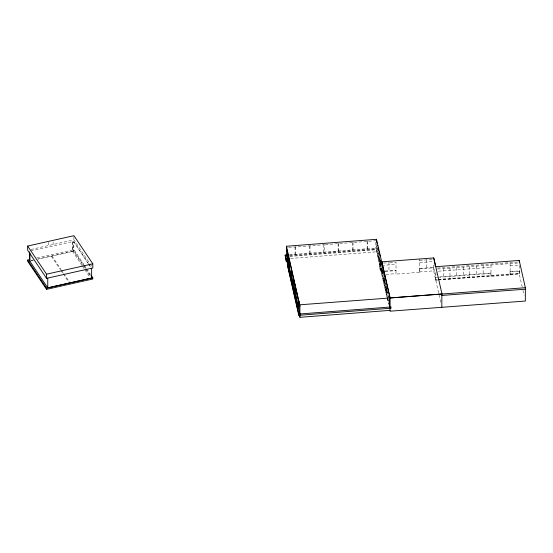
<?xml version="1.0" encoding="UTF-8"?>
<svg xmlns="http://www.w3.org/2000/svg" width="553" height="553" viewBox="0 0 553 553"><rect width="100%" height="100%" fill="white"/><g stroke="black" fill="none" stroke-linecap="round" stroke-linejoin="round"><path stroke-width="0.41" stroke-dasharray="2.77 2.07" d="M309.258 253.654L309.265 245.878M352.579 250.322L352.579 242.539M378.556 254.055L378.556 258.721L378.86 256.364M380.098 259.378L380.098 266.822L381.107 271.191L381.107 266.069L381.107 271.191L380.457 271.24L379.448 266.871L379.448 256.316M379.724 259.115L379.724 263.781L381.093 263.968M380.029 263.76L380.029 259.087M382.005 268.993L382.005 273.666L383.312 273.562M382.876 272.947L382.102 268.329L380.457 268.461L380.457 271.24M30.982 249.465L73.922 239.85L89.51 263.055M82.038 265.558L72.415 251.228L72.415 241.44L73.452 241.205L88.252 263.235M30.761 251L72.554 241.64L72.554 251.428L38.157 259.136M36.92 257.981L73.936 249.693L83.849 264.445M31.03 260.498L33.553 259.931M37.756 258.991L73.936 250.889L83.372 264.942M30.761 260.788L33.228 260.235M288.611 247.468L324.438 244.709L324.438 252.486M325.295 244.64L375.819 240.749M289.737 254.712L377.395 247.958L377.395 249.223L289.731 255.977M289.419 255.189L376.565 248.76L376.261 244.371M289.834 256.419L376.496 249.742L376.496 251.822L386.934 296.989M290.691 258.438L376.496 251.822M377.312 253.35L378.618 253.253M377.685 251.262L377.374 253.62L377.312 245.573M378.86 258.7L378.508 253.848M381.093 265.233L380.098 265.309L376.192 248.497M379.448 266.871L380.098 266.822M380.851 262.426L380.851 268.647L381.107 268.412M382.102 269.588L380.45 269.719L380.45 260.663M383.188 273.009L381.881 273.113L381.923 268.558M510.115 265.82L519.44 265.108L519.44 274.765M385.261 282.002L383.962 282.106L383.962 278.214M383.492 263.09L388.973 262.675L388.973 271.164M389.761 262.62L396.024 262.15L396.024 274.101L419.63 272.332L419.63 258.991M419.63 260.38L432.951 259.378M381.923 265.419L396.024 264.362M419.63 262.592L433.732 261.534M386.865 297.113L381.833 274.751L381.833 271.288L384.321 271.101M385.151 271.039L395.934 270.23L396.024 270.631L383.492 271.571M419.63 272.332L419.54 268.461L433.642 267.403L435.93 277.558L438.439 277.371M437.43 268.067L518.361 262.004M437.603 269.041L519.44 262.903M385.98 274.44L395.934 273.694L396.024 274.101M419.54 271.924L433.642 270.866L441.094 304.005M438.439 271.198L490.988 267.258M439.974 276.846L490.891 273.03L490.988 273.431L439.282 277.309M510.025 271.592L519.385 270.894L519.44 271.302L510.115 272L510.025 271.592L510.115 274.972L490.988 276.41L490.891 273.03M437.43 279.929L435.709 280.06L435.709 279.569L437.43 279.438M438.294 279.376L519.219 273.306L519.44 274.274M438.294 279.866L519.219 273.797L522.212 287.083M435.709 279.569L435.833 280.136L437.492 280.012M438.322 279.949L490.891 276.002M510.025 274.571L519.35 273.873L519.35 270.894M89.98 263.76L91.874 266.574M88.736 263.947L90.657 266.816M88.079 263.269L73.819 241.744L73.819 251.532M88.556 263.988L90.485 266.85M84.319 265.15L86.206 267.963M86.676 268.661L90.457 274.288M83.849 265.64L85.736 268.454M86.206 269.159L90.457 275.484M82.48 264.424L73.452 250.993L73.452 241.205M82.964 265.143L84.886 268.005M85.369 268.723L90.657 276.604M82.515 266.263L84.415 269.09M84.886 269.795L89.634 276.853M52.01 256.032L61.024 269.449M61.501 270.154L63.401 272.982M63.872 273.687L69.567 282.161M51.311 256.191L60.325 269.608M60.795 270.313L62.696 273.141M63.173 273.846L68.862 282.32M380.035 259.385L380.568 261.68M382.641 270.673L383.001 272.228M384.798 280.005L385.171 281.615L383.872 281.719L383.872 278.601M385.455 282.846L386.042 285.369M386.236 286.205L387.397 291.244M387.591 292.088L387.736 292.724L386.436 292.82L386.436 288.154M377.948 251.622L380.913 264.431M383.07 273.79L383.651 276.306M383.851 277.143L388.503 297.293M380.851 268.647L388.476 301.572M387.128 297.825L388.483 303.68M522.951 290.373L524.057 295.302M469.67 274.62L469.76 275.021M419.54 268.461L419.63 268.862L433.732 267.804L433.732 263.104M381.833 271.288L387.957 298.509M388.144 299.346L388.524 301.026M387.052 297.943L388.538 304.572M367.116 241.419L367.137 249.196M378.812 256.163L378.819 258.5M338.692 243.61L338.692 251.387M310.046 245.815L310.053 253.599M519.219 273.306L519.219 273.797M510.115 263.601L510.115 274.972M490.988 265.039L490.988 276.41M483.128 265.627L483.128 274.018M476.43 266.131L476.43 274.523M469.76 266.629L469.67 277.599M463.718 267.085L463.718 275.477M456.598 267.617L456.598 276.009M450.004 268.108L449.914 279.078M443.471 268.599L443.471 276.998M435.93 272.159L435.93 277.558M435.833 277.157L435.833 280.136M433.642 267.403L433.642 270.866M426.681 259.848L426.681 268.336M388.427 295.212L388.427 301.433M386.741 288.127L386.741 292.8L384.176 281.691L384.176 278.581M386.595 288.272L386.291 292.191L386.291 285.963M384.266 278.194L384.266 282.078M382.317 271.309L382.317 273.638L382.185 269.2M376.496 243.811L376.565 248.76M375.819 242.304L375.819 248.532M367.78 241.371L367.78 249.147M353.042 242.504L353.042 250.281M338.139 243.652L338.139 251.435M323.788 244.758L323.788 252.534M295.71 246.921L295.71 254.698M295.053 246.97L295.053 254.753M73.936 249.693L73.936 250.889M73.922 236.518L73.922 239.85M53.088 242.014L53.088 244.516M48.477 242.214L48.477 245.546"/><path stroke-width="0.83" d="M286.779 258.327L287.546 261.624L286.392 261.728L285.148 255.064L286.295 254.974L287.546 260.359L287.546 263.719M288.542 264.687L288.542 256.903M291.32 276.694L291.32 268.917M293.118 284.477L293.118 276.7M293.18 284.747L293.18 276.963M295.039 292.793L295.039 285.009M295.102 293.055L295.102 285.279M298.793 309.044L298.793 301.267M390.031 310.371L299.933 317.311L299.878 305.954M381.923 265.419L381.923 261.818L433.732 257.933L442.006 293.961L390.052 297.956L376.496 239.311L286.399 246.251L299.933 306.189L286.399 247.64L287 247.592M289.523 268.931L289.537 261.203M27.65 246.05L73.922 235.689L92.814 263.816L92.814 267.977L46.549 278.339L27.65 250.212L27.65 246.05L46.549 274.177L46.549 278.339M91.397 275.691L92.814 277.8L92.814 278.995L46.549 289.357L27.664 261.251L27.664 260.055L29.344 259.675M46.549 274.177L92.814 263.816M29.585 251.843L29.585 260.816L47.752 287.857L91.646 278.028M27.664 260.055L46.549 288.161L92.814 277.8M376.192 240.721L377.091 243.265M377.312 245.573L377.685 245.815M286.399 255.417L287 255.368M378.508 250.73L378.058 247.447M286.392 260.463L287.546 260.373L287.546 252.597M287.339 264.555L298.779 314.056L391.026 306.95L391.026 308.208L298.779 315.314L287.339 264.555L288.493 264.465L299.933 313.966M383.962 274.323L383.616 271.495M299.933 304.793L525.35 287.705L525.35 301.046L390.031 311.194L390.031 297.853L381.923 261.818M525.35 287.705L519.219 260.456L435.709 266.719L433.732 257.933M441.84 295.447L525.35 289.191M435.024 264.908L435.391 266.505M379.026 251.643L379.365 253.087M379.697 254.532L380.029 255.977M381.328 261.59L382.185 265.309M382.503 266.664L383.243 269.885M384.653 275.982L385.434 279.341M388.012 290.498L388.372 292.067M389.651 298.952L389.651 306.735M289.454 269.912L291.002 276.631M291.244 277.965L292.585 283.765M293.332 286.71L294.694 292.585M295.081 294.265L296.436 300.148M296.795 301.986L297.943 306.95M287.546 263.29L287.926 264.928M286.972 261.244L287.926 265.364M299.353 314.795L299.933 317.311M286.392 261.728L285.148 255.064M288.493 265.744L288.673 266.56M288.493 265.157L288.493 256.689M519.219 260.456L519.219 261.935M441.84 293.968L441.84 307.309M376.496 239.311L376.496 240.7M298.703 300.867L298.703 308.643M298.779 314.056L298.779 315.314M296.892 293.028L296.961 301.129M291.272 268.723L291.272 276.507M289.468 260.898L289.468 268.682M287.491 252.368L287.491 260.145M286.399 246.251L286.461 255.686M91.625 268.246L91.625 278.035M47.752 278.069L47.752 287.857M46.549 288.161L46.549 289.357M29.945 253.198L29.945 261.355"/></g></svg>
